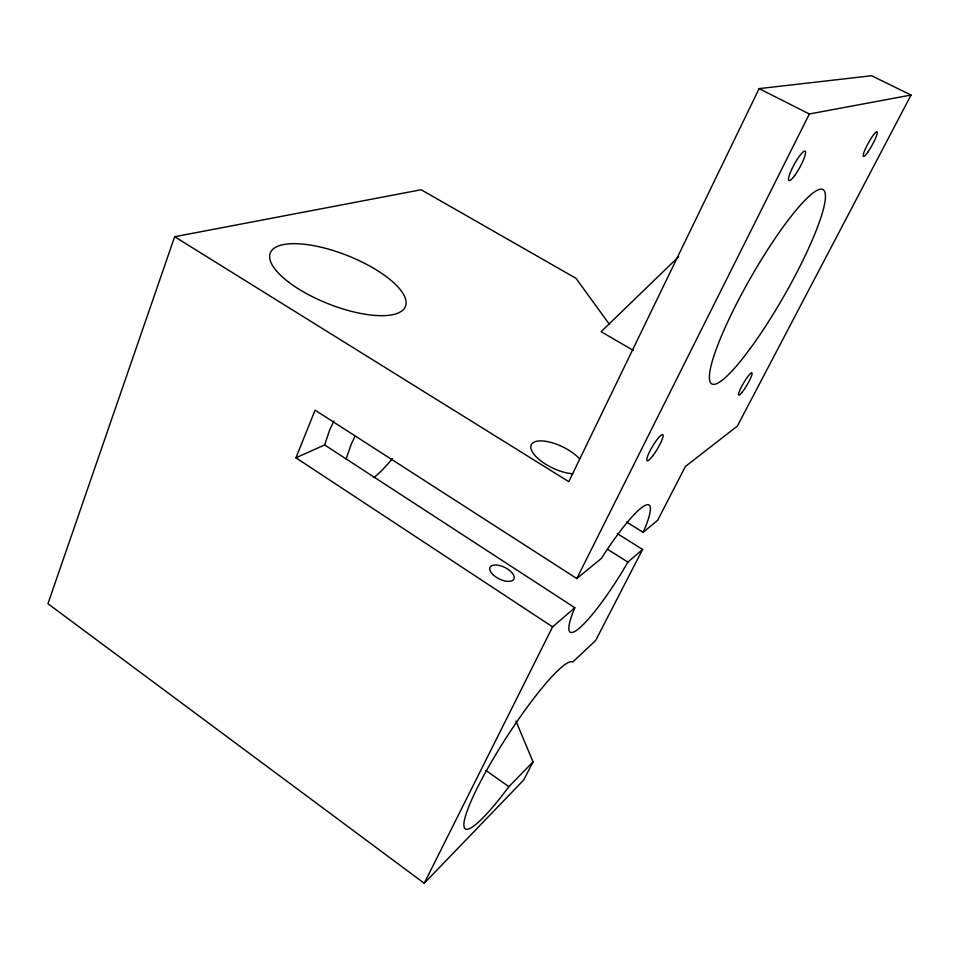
<?xml version="1.0" encoding="UTF-8"?>
<svg xmlns="http://www.w3.org/2000/svg" width="959" height="959" viewBox="0 0 959 959"><rect width="100%" height="100%" fill="white"/><g stroke="black" fill="none" stroke-linecap="round" stroke-linejoin="round"><path stroke-width="1.44" d="M324.61 444.94L574.837 607.742L552.6 626.862L295.923 457.803L324.61 444.94L329.716 429.836L333.9 421.013M609.588 324.586L575.975 278.302L421.145 189.75L174.658 236.717L47.95 603.702L424.25 883.263L523.698 780.003L533.048 761.866L515.978 721.096M346.127 458.929L351.378 443.837L355.022 436.249M295.923 457.803L315.091 410.164L576.803 578.541L601.461 558.342A74.79 12.359 -58.2 0 1 643.657 506.232A74.79 12.359 -58.2 0 1 643.165 532.341L626.695 522.08M643.165 532.341L657.646 520.293L685.397 466.482L737.339 426.108L911.05 95.037L871.599 75.737L759.108 88.624L568.795 481.658L174.658 236.717M424.25 883.263L552.6 626.862M576.803 578.541L809.348 113.989L911.05 95.037M617.284 533.6L642.602 549.459L595.623 640.54L572.739 662.022A99.209 15.02 -57.2 0 0 513.64 726.478A99.209 15.02 -57.2 0 0 463.928 823.541A99.209 15.02 -57.2 0 0 508.905 786.656L533.048 761.866M678.636 256.7L601.113 331.694L633.324 350.419M574.837 607.742A74.79 12.359 -58.2 0 0 579.608 627.917A74.79 12.359 -58.2 0 0 627.881 562.118L642.602 549.459M759.108 88.624L809.348 113.989M607.73 549.387L627.881 562.118M485.745 770.341L508.905 786.656M392.459 458.546A70.846 23.316 -57.4 0 1 374.01 477.522M572.751 473.734A29.01 11.724 25.7 0 1 535.661 456.244A29.01 11.724 25.7 0 1 542.039 440.924A29.01 11.724 25.7 0 1 579.14 458.39M493.37 575.028A13.282 6.401 26.2 0 0 513.832 579.188A13.282 6.401 26.2 0 0 498.776 565.331A13.282 6.401 26.2 0 0 493.37 575.028M742.242 392.111A12.911 1.966 -59.5 0 0 752.096 373.255A12.911 1.966 -59.5 0 0 741.691 386.465A12.911 1.966 -59.5 0 0 742.242 392.111M867.691 152.337A14.133 2.194 -61.1 0 0 877.221 131.946A14.133 2.194 -61.1 0 0 865.737 148.082A14.133 2.194 -61.1 0 0 867.691 152.337M750.178 348.608A111.951 19 -60.2 0 0 823.997 190.409A111.951 19 -60.2 0 0 728.037 321.181A111.951 19 -60.2 0 0 750.178 348.608M652.947 455.597A15.224 2.757 -59 0 0 662.837 434.643A15.224 2.757 -59 0 0 649.075 452.768A15.224 2.757 -59 0 0 652.947 455.597M794.675 175.545A16.794 3.165 -61.2 0 0 805.32 151.378A16.794 3.165 -61.2 0 0 791.067 170.798A16.794 3.165 -61.2 0 0 794.675 175.545M288.755 282.234A72.68 25.953 21.6 0 0 403.487 309.469A72.68 25.953 21.6 0 0 321.421 247.29A72.68 25.953 21.6 0 0 288.755 282.234"/></g></svg>
